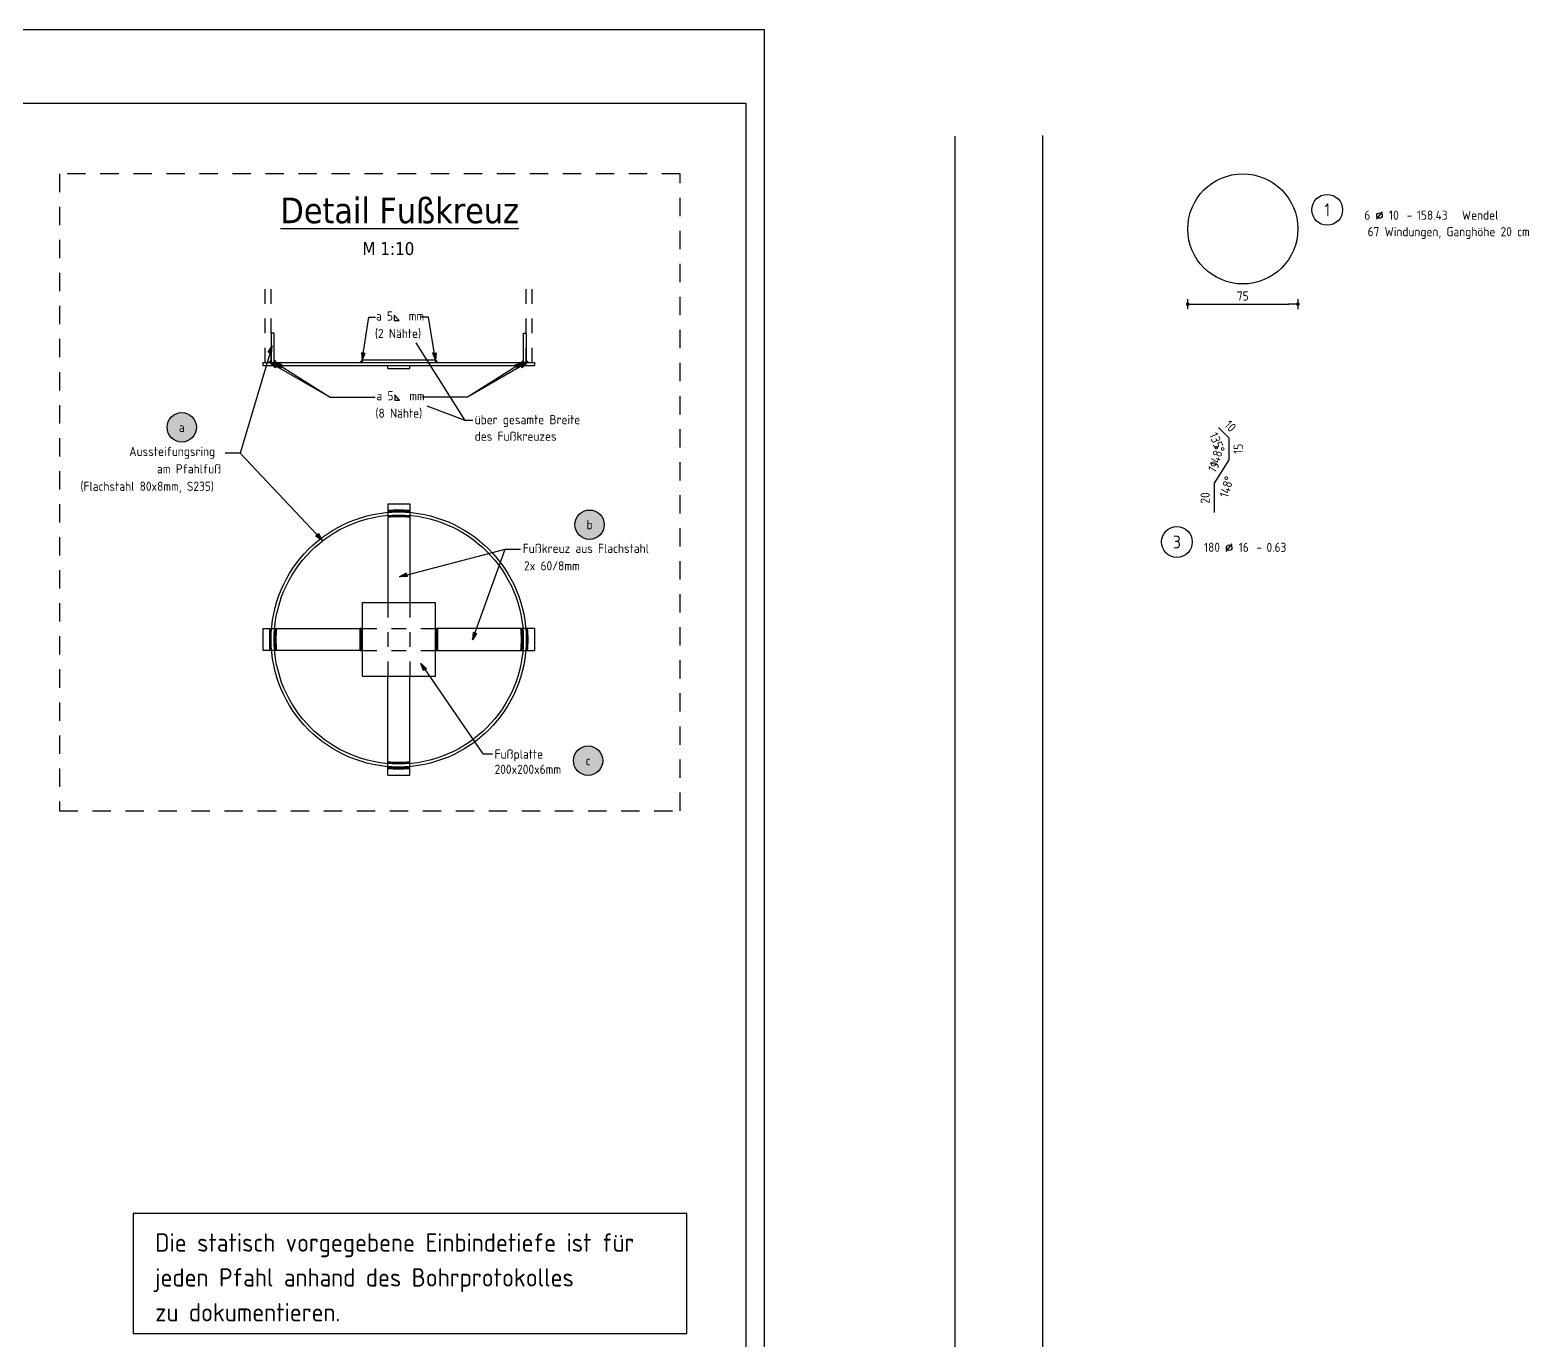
# Model space of a CAD drawing. Extents: x 30.2 to 50.3, y -4.6 to 16.4.
# Drawn here: x 40.09 to 50.3, y 7.51 to 16.43 of the extents above; entities that cross this region are included whole.
import ezdxf
from ezdxf.enums import TextEntityAlignment as Align

# ---------------------------------------------------------------- set-up
doc = ezdxf.new("R2010")
doc.units = 0
doc.header["$LTSCALE"] = 0.25
for name, pattern in [('AUSGEZOGEN', [1000.01, 1000, 0.01]), ('DOT', [0.175, 0.05, -0.125]), ('PUNKT', [0.175, 0.05, -0.125]), ('STRICHLINIE', [0.75, 0.5, -0.25])]:
    doc.linetypes.add(name, pattern=pattern)
for name, color, linetype in [('1__LINE_ACI_7', 7, 'Continuous'), ('DETAIL', 7, 'Continuous'), ('DRUEBER', 7, 'Continuous'), ('grau_hell', 7, 'Continuous'), ('HILFE', 7, 'Continuous'), ('MASSE', 7, 'Continuous'), ('OBJEKT', 7, 'Continuous'), ('POS', 7, 'Continuous'), ('RAHMEN', 7, 'Continuous'), ('RND', 7, 'Continuous'), ('TEXT', 7, 'Continuous')]:
    doc.layers.add(name, color=color, linetype=linetype)
doc.styles.add('helv', font='tahoma.ttf')
doc.styles.add('txt', font='isocp.shx')
doc.dimstyles.new('DOT_I', dxfattribs={"dimscale": 0.25, "dimtxt": 0.25, "dimasz": 0.25, "dimexe": 0.1, "dimexo": 0.3, "dimgap": 0.1, "dimtad": 1, "dimdec": 3, "dimzin": 3, "dimtxsty": 'txt', "dimblk": 'DOT', "dimblk1": 'DOT', "dimblk2": 'DOT', "dimsah": 1, "dimcen": 0.1, "dimse1": 1, "dimse2": 1, "dimazin": 0, "dimtfac": 1, "dimtdec": 4, "dimtix": 1, "dimtmove": 2, "dimatfit": 3, "dimfxl": 0, "dimtvp": 1, "dimtolj": 1, "dimtzin": 0, "dimarcsym": 0})

# ---------------------------------------------------------------- blocks, each defined once
blk = doc.blocks.new('DINA1')
at = {"layer": 'RAHMEN'}
for p, q in [((0, 59.4), (0, 0)), ((84.1, 59.4), (0, 59.4))]:
    blk.add_line(p, q, dxfattribs=at)
at = {"layer": 'RAHMEN', "color": 5}
for p, q in [((2, 58.9), (2, 0.5)), ((83.6, 58.9), (2, 58.9))]:
    blk.add_line(p, q, dxfattribs=at)
blk = doc.blocks.new('RND_AUSZ')
at = {"layer": 'RND', "color": 7, "linetype": 'Continuous'}
blk.add_line((1.341, 0.262), (1.509, 0.466), dxfattribs=at)
at = {"layer": 'RND', "color": 1, "linetype": 'Continuous'}
blk.add_circle((0, 0.52), 0.42, dxfattribs=at)
at = {"layer": 'RND', "color": 7, "linetype": 'Continuous'}
blk.add_circle((1.425, 0.364), 0.075, dxfattribs=at)
at = {"layer": 'RND', "color": 7, "linetype": 'Continuous', "style": 'txt'}
blk.add_text('-', height=0.25, dxfattribs=at).set_placement((2.163, 0.25))
for tag, p in [('WIEOFT', (-0.536, 0.25)), ('STK', (1.174, 0.25))]:
    blk.add_attdef(tag, text='', height=0.25, dxfattribs=at).set_placement(p, align=Align.RIGHT)
at = {"layer": 'RND', "color": 1, "linetype": 'Continuous', "style": 'txt'}
blk.add_attdef('POS', text='', height=0.35, dxfattribs=at).set_placement((0, 0.52), align=Align.MIDDLE)
at = {"layer": 'RND', "color": 7, "linetype": 'Continuous', "style": 'txt'}
for tag, p in [('DS', (1.683, 0.25)), ('LANG', (2.441, 0.25)), ('TEXT', (3.669, 0.25))]:
    blk.add_attdef(tag, p, '', height=0.25, dxfattribs=at)
blk = doc.blocks.new('DOT')
at = {"layer": 'MASSE', "color": 7, "linetype": 'Continuous'}
for p, q in [((0, 0), (-1, 0)), ((0, 0.54), (0, -0.54))]:
    blk.add_line(p, q, dxfattribs=at)
at = {"layer": 'MASSE', "color": 7, "linetype": 'Continuous', "const_width": 0.2}
blk.add_lwpolyline([(-0.1, 0, 1), (0.1, 0, 1)], format="xyb", close=True, dxfattribs=at)
blk = doc.blocks.new('*D32')
at = {"layer": 'Defpoints', "color": 0, "linetype": 'AUSGEZOGEN', "transparency": 16777216}
for p in [(47.971, 14.874), (48.721, 14.874), (48.721, 14.561)]:
    blk.add_point(p, dxfattribs=at)
at = {"layer": 'RND', "color": 0, "linetype": 'AUSGEZOGEN', "lineweight": -2, "transparency": 16777216}
blk.add_line((48.034, 14.561), (48.659, 14.561), dxfattribs=at)
at = {"layer": 'RND', "color": 0, "linetype": 'AUSGEZOGEN', "lineweight": -2, "transparency": 16777216, "xscale": 0.0625, "yscale": 0.0625, "zscale": 0.0625, "rotation": 180}
blk.add_blockref('DOT', (47.971, 14.561), dxfattribs=at)
at = {"layer": 'RND', "color": 0, "linetype": 'AUSGEZOGEN', "lineweight": -2, "transparency": 16777216, "xscale": 0.0625, "yscale": 0.0625, "zscale": 0.0625}
blk.add_blockref('DOT', (48.721, 14.561), dxfattribs=at)
at = {"layer": 'RND', "color": 0, "linetype": 'AUSGEZOGEN', "transparency": 16777216, "insert": (48.346, 14.617), "char_height": 0.0625, "attachment_point": 5, "style": 'txt'}
blk.add_mtext('\\A1;75', dxfattribs=at)
blk = doc.blocks.new('Pfeillinie')
at = {"layer": 'TEXT', "linetype": 'Continuous'}
blk.add_hatch(color=7, dxfattribs=at).paths.add_polyline_path([(0, 0), (-0.8, 0.2), (-0.8, 0), (-0.8, -0.2)])
at = {"layer": 'TEXT', "color": 7, "linetype": 'Continuous'}
for p, q in [((-0.8, 0), (-0.8, 0.2)), ((-0.8, 0.2), (0, 0)), ((-0.8, 0), (-0.8, -0.2)), ((-0.8, -0.2), (0, 0))]:
    blk.add_line(p, q, dxfattribs=at)
blk = doc.blocks.new('pos_ausz')
at = {"layer": 'grau_hell', "true_color": 0xfcfcfc}
blk.add_hatch(color=7, dxfattribs=at).paths.add_polyline_path([(-0.4, 0, 1), (0.4, 0, 1)])
at = {"layer": 'POS', "color": 1, "linetype": 'Continuous'}
blk.add_circle((0, 0), 0.4, dxfattribs=at)
at = {"layer": 'POS', "color": 7, "linetype": 'Continuous', "style": 'txt'}
blk.add_attdef('POSNAME', text='', height=0.25, dxfattribs=at).set_placement((0, 0), align=Align.MIDDLE)
blk.add_attdef('POSABM', (0.6, 0.05), '', height=0.25, dxfattribs=at)
blk = doc.blocks.new('*D37')
at = {"layer": 'Defpoints', "color": 0, "linetype": 'AUSGEZOGEN', "transparency": 16777216}
for p in [(48.217, 13.687), (48.202, 13.651), (48.252, 13.651), (48.252, 13.576)]:
    blk.add_point(p, dxfattribs=at)
at = {"layer": 'RND', "color": 0, "linetype": 'AUSGEZOGEN', "transparency": 16777216, "insert": (48.171, 13.618), "char_height": 0.0625, "attachment_point": 5, "rotation": 292.5, "style": 'txt'}
blk.add_mtext('\\A1;135°', dxfattribs=at)
blk = doc.blocks.new('*D38')
at = {"layer": 'Defpoints', "color": 0, "linetype": 'AUSGEZOGEN', "transparency": 16777216}
for p in [(48.214, 13.534), (48.252, 13.576), (48.252, 13.501), (48.202, 13.421)]:
    blk.add_point(p, dxfattribs=at)
at = {"layer": 'RND', "color": 0, "linetype": 'AUSGEZOGEN', "transparency": 16777216, "insert": (48.168, 13.525), "char_height": 0.0625, "attachment_point": 5, "rotation": 73.9973, "style": 'txt'}
blk.add_mtext('\\A1;148°', dxfattribs=at)
blk = doc.blocks.new('*D39')
at = {"layer": 'Defpoints', "color": 0, "linetype": 'AUSGEZOGEN', "transparency": 16777216}
for p in [(48.202, 13.421), (48.152, 13.341), (48.19, 13.309), (48.152, 13.241)]:
    blk.add_point(p, dxfattribs=at)
at = {"layer": 'RND', "color": 0, "linetype": 'AUSGEZOGEN', "transparency": 16777216, "insert": (48.236, 13.317), "char_height": 0.0625, "attachment_point": 5, "rotation": 73.9973, "style": 'txt'}
blk.add_mtext('\\A1;148°', dxfattribs=at)

msp = doc.modelspace()

# ---------------------------------------------------------------- linework, layer by layer
at = {"layer": '1__LINE_ACI_7'}
for p, q in [((41.7166, 14.1669), (41.7287, 14.1669)), ((41.7193, 14.1697), (41.7287, 14.1697)), ((41.7221, 14.1725), (41.7287, 14.1725)), ((41.725, 14.1753), (41.7287, 14.1753)), ((41.7278, 14.1781), (41.7287, 14.1781)), ((41.7496, 14.1781), (41.7487, 14.1781)), ((41.7524, 14.1753), (41.7487, 14.1753)), ((41.7553, 14.1725), (41.7487, 14.1725)), ((41.758, 14.1697), (41.7487, 14.1697)), ((41.7608, 14.1669), (41.7487, 14.1669)), ((42.3353, 14.1669), (42.3474, 14.1669)), ((42.3381, 14.1697), (42.3474, 14.1697)), ((42.3408, 14.1725), (42.3474, 14.1725)), ((42.3437, 14.1753), (42.3474, 14.1753)), ((42.3465, 14.1781), (42.3474, 14.1781)), ((42.8484, 14.1781), (42.8475, 14.1781)), ((42.8512, 14.1753), (42.8475, 14.1753)), ((42.854, 14.1725), (42.8475, 14.1725)), ((42.8568, 14.1697), (42.8475, 14.1697)), ((42.8596, 14.1669), (42.8475, 14.1669)), ((43.4341, 14.1669), (43.4462, 14.1669)), ((43.4368, 14.1697), (43.4462, 14.1697)), ((43.4396, 14.1725), (43.4462, 14.1725)), ((43.4425, 14.1753), (43.4462, 14.1753)), ((43.4453, 14.1781), (43.4462, 14.1781)), ((43.4671, 14.1781), (43.4662, 14.1781)), ((43.4699, 14.1753), (43.4662, 14.1753)), ((43.4728, 14.1725), (43.4662, 14.1725)), ((43.4755, 14.1697), (43.4662, 14.1697)), ((43.4783, 14.1669), (43.4662, 14.1669)), ((42.5244, 13.1551), (42.5244, 13.1425)), ((42.5244, 13.1224), (42.5244, 13.1099)), ((42.5272, 13.1553), (42.5272, 13.1427)), ((42.5272, 13.1226), (42.5272, 13.1101)), ((42.5301, 13.1555), (42.5301, 13.143)), ((42.5301, 13.1229), (42.5301, 13.1103)), ((42.5328, 13.1558), (42.5328, 13.1432)), ((42.5328, 13.1231), (42.5328, 13.1106)), ((42.5356, 13.156), (42.5356, 13.1434)), ((42.5356, 13.1233), (42.5356, 13.1108)), ((42.5385, 13.1562), (42.5385, 13.1436)), ((42.5385, 13.1235), (42.5385, 13.111)), ((42.5412, 13.1564), (42.5412, 13.1438)), ((42.5412, 13.1237), (42.5412, 13.1112)), ((42.544, 13.1566), (42.544, 13.144)), ((42.544, 13.1239), (42.544, 13.1114)), ((42.5469, 13.1567), (42.5469, 13.1442)), ((42.5469, 13.1241), (42.5469, 13.1116)), ((42.5497, 13.1569), (42.5497, 13.1444)), ((42.5497, 13.1242), (42.5497, 13.1117)), ((42.5524, 13.157), (42.5524, 13.1445)), ((42.5524, 13.1244), (42.5524, 13.1119)), ((42.5553, 13.1572), (42.5553, 13.1447)), ((42.5553, 13.1245), (42.5553, 13.112)), ((42.5581, 13.1573), (42.5581, 13.1448)), ((42.5581, 13.1247), (42.5581, 13.1122)), ((42.561, 13.1575), (42.561, 13.145)), ((42.561, 13.1248), (42.561, 13.1123)), ((42.5637, 13.1576), (42.5637, 13.1451)), ((42.5637, 13.1249), (42.5637, 13.1124)), ((42.5665, 13.1577), (42.5665, 13.1452)), ((42.5665, 13.125), (42.5665, 13.1125)), ((42.5694, 13.1578), (42.5694, 13.1453)), ((42.5694, 13.1251), (42.5694, 13.1126)), ((42.5722, 13.1579), (42.5722, 13.1454)), ((42.5722, 13.1252), (42.5722, 13.1127)), ((42.5749, 13.158), (42.5749, 13.1455)), ((42.5749, 13.1253), (42.5749, 13.1128)), ((42.5778, 13.158), (42.5778, 13.1455)), ((42.5778, 13.1254), (42.5778, 13.1129)), ((42.5806, 13.1581), (42.5806, 13.1456)), ((42.5806, 13.1254), (42.5806, 13.1129)), ((42.5834, 13.1581), (42.5834, 13.1456)), ((42.5834, 13.1255), (42.5834, 13.113)), ((42.5862, 13.1582), (42.5862, 13.1457)), ((42.5862, 13.1255), (42.5862, 13.113)), ((42.589, 13.1582), (42.589, 13.1457)), ((42.589, 13.1256), (42.589, 13.1131)), ((42.5918, 13.1582), (42.5918, 13.1457)), ((42.5918, 13.1256), (42.5918, 13.1131)), ((42.5947, 13.1583), (42.5947, 13.1458)), ((42.5947, 13.1256), (42.5947, 13.1131)), ((42.5974, 13.1583), (42.5974, 13.1458)), ((42.5974, 13.1256), (42.5974, 13.1131)), ((42.6002, 13.1583), (42.6002, 13.1458)), ((42.6002, 13.1256), (42.6002, 13.1131)), ((42.6031, 13.1582), (42.6031, 13.1457)), ((42.6031, 13.1256), (42.6031, 13.1131)), ((42.6059, 13.1582), (42.6059, 13.1457)), ((42.6059, 13.1256), (42.6059, 13.1131)), ((42.6086, 13.1582), (42.6086, 13.1457)), ((42.6086, 13.1255), (42.6086, 13.113)), ((42.6115, 13.1581), (42.6115, 13.1456)), ((42.6115, 13.1255), (42.6115, 13.113)), ((42.6143, 13.1581), (42.6143, 13.1456)), ((42.6143, 13.1254), (42.6143, 13.1129)), ((42.6171, 13.158), (42.6171, 13.1455)), ((42.6171, 13.1254), (42.6171, 13.1129)), ((42.6199, 13.158), (42.6199, 13.1455)), ((42.6199, 13.1253), (42.6199, 13.1128)), ((42.6227, 13.1579), (42.6227, 13.1454)), ((42.6227, 13.1252), (42.6227, 13.1127)), ((42.6255, 13.1578), (42.6255, 13.1453)), ((42.6255, 13.1251), (42.6255, 13.1126)), ((42.6283, 13.1577), (42.6283, 13.1452)), ((42.6283, 13.125), (42.6283, 13.1125)), ((42.6311, 13.1576), (42.6311, 13.1451)), ((42.6311, 13.1249), (42.6311, 13.1124)), ((42.634, 13.1575), (42.634, 13.145)), ((42.634, 13.1248), (42.634, 13.1123)), ((42.6368, 13.1573), (42.6368, 13.1448)), ((42.6368, 13.1247), (42.6368, 13.1122)), ((42.6396, 13.1572), (42.6396, 13.1447)), ((42.6396, 13.1245), (42.6396, 13.112)), ((42.6424, 13.1571), (42.6424, 13.1445)), ((42.6424, 13.1244), (42.6424, 13.1119)), ((42.6452, 13.1569), (42.6452, 13.1444)), ((42.6452, 13.1242), (42.6452, 13.1117)), ((42.648, 13.1567), (42.648, 13.1442)), ((42.648, 13.1241), (42.648, 13.1116)), ((42.6508, 13.1566), (42.6508, 13.144)), ((42.6508, 13.1239), (42.6508, 13.1114)), ((42.6536, 13.1564), (42.6536, 13.1438)), ((42.6536, 13.1237), (42.6536, 13.1112)), ((42.6564, 13.1562), (42.6564, 13.1436)), ((42.6564, 13.1235), (42.6564, 13.111)), ((42.6593, 13.156), (42.6593, 13.1434)), ((42.6593, 13.1233), (42.6593, 13.1108)), ((42.6621, 13.1558), (42.6621, 13.1432)), ((42.6621, 13.1231), (42.6621, 13.1106)), ((42.6648, 13.1555), (42.6648, 13.143)), ((42.6648, 13.1229), (42.6648, 13.1103)), ((42.6677, 13.1553), (42.6677, 13.1428)), ((42.6677, 13.1226), (42.6677, 13.1101)), ((42.6705, 13.1551), (42.6705, 13.1425)), ((42.6705, 13.1224), (42.6705, 13.1099)), ((41.7163, 12.2856), (41.7288, 12.2856)), ((41.7163, 12.2828), (41.7288, 12.2828)), ((41.7163, 12.2799), (41.7288, 12.2799)), ((41.7163, 12.2772), (41.7288, 12.2772)), ((41.7163, 12.2744), (41.7288, 12.2744)), ((41.7163, 12.2715), (41.7288, 12.2715)), ((41.7163, 12.2687), (41.7288, 12.2687)), ((41.7164, 12.2912), (41.7289, 12.2912)), ((41.7164, 12.2883), (41.7289, 12.2883)), ((41.7164, 12.2659), (41.7289, 12.2659)), ((41.7164, 12.2631), (41.7289, 12.2631)), ((41.7165, 12.2968), (41.729, 12.2968)), ((41.7165, 12.294), (41.729, 12.294)), ((41.7165, 12.2603), (41.729, 12.2603)), ((41.7165, 12.2575), (41.729, 12.2575)), ((41.7166, 12.2996), (41.7291, 12.2996)), ((41.7166, 12.2547), (41.7291, 12.2547)), ((41.7167, 12.3024), (41.7292, 12.3024)), ((41.7167, 12.2519), (41.7292, 12.2519)), ((41.7168, 12.3052), (41.7293, 12.3052)), ((41.7169, 12.3081), (41.7294, 12.3081)), ((41.717, 12.3108), (41.7295, 12.3108)), ((41.7171, 12.3137), (41.7296, 12.3137)), ((41.7172, 12.3165), (41.7297, 12.3165)), ((41.7174, 12.3193), (41.7299, 12.3193)), ((41.7175, 12.3221), (41.73, 12.3221)), ((41.7177, 12.3249), (41.7302, 12.3249)), ((41.7178, 12.3277), (41.7304, 12.3277)), ((41.718, 12.3306), (41.7305, 12.3306)), ((41.7182, 12.3333), (41.7307, 12.3333)), ((41.7184, 12.3361), (41.7309, 12.3361)), ((41.7186, 12.339), (41.7311, 12.339)), ((41.7188, 12.3418), (41.7313, 12.3418)), ((41.719, 12.3445), (41.7316, 12.3445)), ((41.7193, 12.3474), (41.7318, 12.3474)), ((41.7195, 12.3502), (41.7321, 12.3502)), ((41.7489, 12.2799), (41.7614, 12.2799)), ((41.7489, 12.2772), (41.7614, 12.2772)), ((41.7489, 12.2744), (41.7614, 12.2744)), ((41.749, 12.2883), (41.7615, 12.2883)), ((41.749, 12.2856), (41.7615, 12.2856)), ((41.749, 12.2828), (41.7615, 12.2828)), ((41.749, 12.2715), (41.7615, 12.2715)), ((41.749, 12.2687), (41.7615, 12.2687)), ((41.749, 12.2659), (41.7615, 12.2659)), ((41.7491, 12.294), (41.7616, 12.294)), ((41.7491, 12.2912), (41.7616, 12.2912)), ((41.7491, 12.2631), (41.7616, 12.2631)), ((41.7491, 12.2603), (41.7616, 12.2603)), ((41.7492, 12.2996), (41.7618, 12.2996)), ((41.7492, 12.2968), (41.7617, 12.2968)), ((41.7492, 12.2575), (41.7617, 12.2575)), ((41.7492, 12.2547), (41.7618, 12.2547)), ((41.7493, 12.3024), (41.7618, 12.3024)), ((41.7493, 12.2519), (41.7618, 12.2519)), ((41.7494, 12.3052), (41.7619, 12.3052)), ((41.7495, 12.3081), (41.762, 12.3081)), ((41.7496, 12.3108), (41.7621, 12.3108)), ((41.7497, 12.3137), (41.7623, 12.3137)), ((41.7499, 12.3165), (41.7624, 12.3165)), ((41.75, 12.3193), (41.7625, 12.3193)), ((41.7502, 12.3221), (41.7627, 12.3221)), ((41.7503, 12.3249), (41.7628, 12.3249)), ((41.7505, 12.3277), (41.763, 12.3277)), ((41.7507, 12.3306), (41.7632, 12.3306)), ((41.7508, 12.3333), (41.7634, 12.3333)), ((41.751, 12.3361), (41.7636, 12.3361)), ((41.7512, 12.339), (41.7638, 12.339)), ((41.7515, 12.3418), (41.764, 12.3418)), ((41.7517, 12.3445), (41.7642, 12.3445)), ((41.7519, 12.3474), (41.7645, 12.3474)), ((41.7522, 12.3502), (41.7647, 12.3502)), ((42.3362, 12.2022), (42.3362, 12.3522)), ((42.339, 12.2022), (42.339, 12.3522)), ((42.3418, 12.2022), (42.3418, 12.3522)), ((42.3446, 12.2022), (42.3446, 12.3522)), ((42.8502, 12.2022), (42.8502, 12.3522)), ((42.8531, 12.2022), (42.8531, 12.3522)), ((42.8559, 12.2022), (42.8559, 12.3522)), ((42.8587, 12.2022), (42.8587, 12.3522)), ((43.4427, 12.3502), (43.4302, 12.3502)), ((43.443, 12.3474), (43.4304, 12.3474)), ((43.4432, 12.3445), (43.4307, 12.3445)), ((43.4434, 12.3418), (43.4309, 12.3418)), ((43.4436, 12.339), (43.4311, 12.339)), ((43.4439, 12.3361), (43.4313, 12.3361)), ((43.444, 12.3333), (43.4315, 12.3333)), ((43.4442, 12.3306), (43.4317, 12.3306)), ((43.4444, 12.3277), (43.4319, 12.3277)), ((43.4446, 12.3249), (43.4321, 12.3249)), ((43.4447, 12.3221), (43.4322, 12.3221)), ((43.4449, 12.3193), (43.4324, 12.3193)), ((43.445, 12.3165), (43.4325, 12.3165)), ((43.4451, 12.3137), (43.4326, 12.3137)), ((43.4453, 12.3108), (43.4328, 12.3108)), ((43.4454, 12.3081), (43.4329, 12.3081)), ((43.4455, 12.3052), (43.433, 12.3052)), ((43.4456, 12.3024), (43.4331, 12.3024)), ((43.4456, 12.2996), (43.4331, 12.2996)), ((43.4456, 12.2547), (43.4331, 12.2547)), ((43.4456, 12.2519), (43.4331, 12.2519)), ((43.4457, 12.2968), (43.4332, 12.2968)), ((43.4457, 12.2575), (43.4332, 12.2575)), ((43.4458, 12.294), (43.4333, 12.294)), ((43.4458, 12.2912), (43.4333, 12.2912)), ((43.4458, 12.2631), (43.4333, 12.2631)), ((43.4458, 12.2603), (43.4333, 12.2603)), ((43.4459, 12.2883), (43.4334, 12.2883)), ((43.4459, 12.2856), (43.4334, 12.2856)), ((43.4459, 12.2828), (43.4334, 12.2828)), ((43.4459, 12.2799), (43.4334, 12.2799)), ((43.4459, 12.2772), (43.4334, 12.2772)), ((43.4459, 12.2744), (43.4334, 12.2744)), ((43.4459, 12.2715), (43.4334, 12.2715)), ((43.4459, 12.2687), (43.4334, 12.2687)), ((43.4459, 12.2659), (43.4334, 12.2659)), ((43.4754, 12.3502), (43.4628, 12.3502)), ((43.4756, 12.3474), (43.4631, 12.3474)), ((43.4759, 12.3445), (43.4633, 12.3445)), ((43.4761, 12.3418), (43.4635, 12.3418)), ((43.4763, 12.339), (43.4638, 12.339)), ((43.4765, 12.3361), (43.464, 12.3361)), ((43.4767, 12.3333), (43.4642, 12.3333)), ((43.4769, 12.3306), (43.4644, 12.3306)), ((43.4771, 12.3277), (43.4645, 12.3277)), ((43.4772, 12.3249), (43.4647, 12.3249)), ((43.4774, 12.3221), (43.4649, 12.3221)), ((43.4775, 12.3193), (43.465, 12.3193)), ((43.4777, 12.3165), (43.4652, 12.3165)), ((43.4778, 12.3137), (43.4653, 12.3137)), ((43.4779, 12.3108), (43.4654, 12.3108)), ((43.478, 12.3081), (43.4655, 12.3081)), ((43.4781, 12.3052), (43.4656, 12.3052)), ((43.4782, 12.3024), (43.4657, 12.3024)), ((43.4782, 12.2519), (43.4657, 12.2519)), ((43.4783, 12.2996), (43.4658, 12.2996)), ((43.4783, 12.2547), (43.4658, 12.2547)), ((43.4784, 12.2968), (43.4659, 12.2968)), ((43.4784, 12.294), (43.4659, 12.294)), ((43.4784, 12.2603), (43.4659, 12.2603)), ((43.4784, 12.2575), (43.4659, 12.2575)), ((43.4785, 12.2912), (43.466, 12.2912)), ((43.4785, 12.2883), (43.466, 12.2883)), ((43.4785, 12.2659), (43.466, 12.2659)), ((43.4785, 12.2631), (43.466, 12.2631)), ((43.4786, 12.2856), (43.4661, 12.2856)), ((43.4786, 12.2828), (43.4661, 12.2828)), ((43.4786, 12.2799), (43.4661, 12.2799)), ((43.4786, 12.2772), (43.4661, 12.2772)), ((43.4786, 12.2744), (43.4661, 12.2744)), ((43.4786, 12.2715), (43.4661, 12.2715)), ((43.4786, 12.2687), (43.4661, 12.2687)), ((41.7168, 12.2491), (41.7293, 12.2491)), ((41.7169, 12.2462), (41.7294, 12.2462)), ((41.717, 12.2434), (41.7295, 12.2434)), ((41.7171, 12.2407), (41.7296, 12.2407)), ((41.7172, 12.2378), (41.7297, 12.2378)), ((41.7174, 12.235), (41.7299, 12.235)), ((41.7175, 12.2322), (41.73, 12.2322)), ((41.7177, 12.2294), (41.7302, 12.2294)), ((41.7178, 12.2266), (41.7304, 12.2266)), ((41.718, 12.2237), (41.7305, 12.2237)), ((41.7182, 12.2209), (41.7307, 12.2209)), ((41.7184, 12.2182), (41.7309, 12.2182)), ((41.7186, 12.2153), (41.7311, 12.2153)), ((41.7188, 12.2125), (41.7313, 12.2125)), ((41.719, 12.2098), (41.7316, 12.2098)), ((41.7193, 12.2069), (41.7318, 12.2069)), ((41.7195, 12.2041), (41.7321, 12.2041)), ((41.7494, 12.2491), (41.7619, 12.2491)), ((41.7495, 12.2462), (41.762, 12.2462)), ((41.7496, 12.2434), (41.7621, 12.2434)), ((41.7497, 12.2407), (41.7623, 12.2407)), ((41.7499, 12.2378), (41.7624, 12.2378)), ((41.75, 12.235), (41.7625, 12.235)), ((41.7502, 12.2322), (41.7627, 12.2322)), ((41.7503, 12.2294), (41.7628, 12.2294)), ((41.7505, 12.2266), (41.763, 12.2266)), ((41.7507, 12.2237), (41.7632, 12.2237)), ((41.7508, 12.2209), (41.7634, 12.2209)), ((41.751, 12.2182), (41.7636, 12.2182)), ((41.7512, 12.2153), (41.7638, 12.2153)), ((41.7515, 12.2125), (41.764, 12.2125)), ((41.7517, 12.2098), (41.7642, 12.2098)), ((41.7519, 12.2069), (41.7645, 12.2069)), ((41.7522, 12.2041), (41.7647, 12.2041)), ((43.4427, 12.2041), (43.4302, 12.2041)), ((43.443, 12.2069), (43.4304, 12.2069)), ((43.4432, 12.2098), (43.4307, 12.2098)), ((43.4434, 12.2125), (43.4309, 12.2125)), ((43.4436, 12.2153), (43.4311, 12.2153)), ((43.4439, 12.2182), (43.4313, 12.2182)), ((43.444, 12.2209), (43.4315, 12.2209)), ((43.4442, 12.2237), (43.4317, 12.2237)), ((43.4444, 12.2266), (43.4319, 12.2266)), ((43.4446, 12.2294), (43.432, 12.2294)), ((43.4447, 12.2322), (43.4322, 12.2322)), ((43.4449, 12.235), (43.4324, 12.235)), ((43.445, 12.2378), (43.4325, 12.2378)), ((43.4451, 12.2407), (43.4326, 12.2407)), ((43.4453, 12.2434), (43.4328, 12.2434)), ((43.4454, 12.2462), (43.4329, 12.2462)), ((43.4455, 12.2491), (43.433, 12.2491)), ((43.4754, 12.2041), (43.4628, 12.2041)), ((43.4756, 12.2069), (43.4631, 12.2069)), ((43.4759, 12.2098), (43.4633, 12.2098)), ((43.4761, 12.2125), (43.4635, 12.2125)), ((43.4763, 12.2153), (43.4638, 12.2153)), ((43.4765, 12.2182), (43.464, 12.2182)), ((43.4767, 12.2209), (43.4642, 12.2209)), ((43.4769, 12.2237), (43.4644, 12.2237)), ((43.4771, 12.2266), (43.4645, 12.2266)), ((43.4772, 12.2294), (43.4647, 12.2294)), ((43.4774, 12.2322), (43.4649, 12.2322)), ((43.4775, 12.235), (43.465, 12.235)), ((43.4777, 12.2378), (43.4651, 12.2378)), ((43.4778, 12.2407), (43.4653, 12.2407)), ((43.4779, 12.2434), (43.4654, 12.2434)), ((43.478, 12.2462), (43.4655, 12.2462)), ((43.4781, 12.2491), (43.4656, 12.2491)), ((42.5244, 11.4319), (42.5244, 11.4445)), ((42.5272, 11.4317), (42.5272, 11.4442)), ((42.5301, 11.4314), (42.5301, 11.444)), ((42.5328, 11.4312), (42.5328, 11.4437)), ((42.5356, 11.431), (42.5356, 11.4435)), ((42.5385, 11.4308), (42.5385, 11.4433)), ((42.5412, 11.4306), (42.5412, 11.4431)), ((42.544, 11.4304), (42.544, 11.4429)), ((42.5469, 11.4302), (42.5469, 11.4428)), ((42.5497, 11.4301), (42.5497, 11.4426)), ((42.5524, 11.4299), (42.5524, 11.4424)), ((42.5553, 11.4298), (42.5553, 11.4423)), ((42.5581, 11.4296), (42.5581, 11.4421)), ((42.561, 11.4295), (42.561, 11.442)), ((42.5637, 11.4294), (42.5637, 11.4419)), ((42.5665, 11.4293), (42.5665, 11.4418)), ((42.5694, 11.4292), (42.5694, 11.4417)), ((42.5722, 11.4291), (42.5722, 11.4416)), ((42.5749, 11.429), (42.5749, 11.4415)), ((42.5778, 11.4289), (42.5778, 11.4414)), ((42.5806, 11.4289), (42.5806, 11.4414)), ((42.5834, 11.4288), (42.5834, 11.4413)), ((42.5862, 11.4288), (42.5862, 11.4413)), ((42.589, 11.4287), (42.589, 11.4412)), ((42.5918, 11.4287), (42.5918, 11.4412)), ((42.5947, 11.4287), (42.5947, 11.4412)), ((42.5974, 11.4287), (42.5974, 11.4412)), ((42.6002, 11.4287), (42.6002, 11.4412)), ((42.6031, 11.4287), (42.6031, 11.4412)), ((42.6059, 11.4287), (42.6059, 11.4412)), ((42.6086, 11.4288), (42.6086, 11.4413)), ((42.6115, 11.4288), (42.6115, 11.4413)), ((42.6143, 11.4289), (42.6143, 11.4414)), ((42.6171, 11.4289), (42.6171, 11.4414)), ((42.6199, 11.429), (42.6199, 11.4415)), ((42.6227, 11.4291), (42.6227, 11.4416)), ((42.6255, 11.4292), (42.6255, 11.4417)), ((42.6283, 11.4293), (42.6283, 11.4418)), ((42.6311, 11.4294), (42.6311, 11.4419)), ((42.634, 11.4295), (42.634, 11.442)), ((42.6368, 11.4296), (42.6368, 11.4421)), ((42.6396, 11.4298), (42.6396, 11.4423)), ((42.6424, 11.4299), (42.6424, 11.4424)), ((42.6452, 11.4301), (42.6452, 11.4426)), ((42.648, 11.4302), (42.648, 11.4428)), ((42.6508, 11.4304), (42.6508, 11.4429)), ((42.6536, 11.4306), (42.6536, 11.4431)), ((42.6564, 11.4308), (42.6564, 11.4433)), ((42.6593, 11.431), (42.6593, 11.4435)), ((42.6621, 11.4312), (42.6621, 11.4437)), ((42.6648, 11.4314), (42.6648, 11.444)), ((42.6677, 11.4317), (42.6677, 11.4442)), ((42.6705, 11.4319), (42.6705, 11.4445)), ((42.5244, 11.3993), (42.5244, 11.4118)), ((42.5272, 11.399), (42.5272, 11.4116)), ((42.5301, 11.3988), (42.5301, 11.4113)), ((42.5328, 11.3986), (42.5328, 11.4111)), ((42.5356, 11.3984), (42.5356, 11.4109)), ((42.5385, 11.3981), (42.5385, 11.4107)), ((42.5412, 11.3979), (42.5412, 11.4105)), ((42.544, 11.3978), (42.544, 11.4103)), ((42.5469, 11.3976), (42.5469, 11.4101)), ((42.5497, 11.3974), (42.5497, 11.4099)), ((42.5524, 11.3973), (42.5524, 11.4098)), ((42.5553, 11.3971), (42.5553, 11.4096)), ((42.5581, 11.397), (42.5581, 11.4095)), ((42.561, 11.3968), (42.561, 11.4094)), ((42.5637, 11.3967), (42.5637, 11.4092)), ((42.5665, 11.3966), (42.5665, 11.4091)), ((42.5694, 11.3965), (42.5694, 11.409)), ((42.5722, 11.3964), (42.5722, 11.4089)), ((42.5749, 11.3964), (42.5749, 11.4089)), ((42.5778, 11.3963), (42.5778, 11.4088)), ((42.5806, 11.3962), (42.5806, 11.4087)), ((42.5834, 11.3962), (42.5834, 11.4087)), ((42.5862, 11.3961), (42.5862, 11.4086)), ((42.589, 11.3961), (42.589, 11.4086)), ((42.5918, 11.3961), (42.5918, 11.4086)), ((42.5947, 11.3961), (42.5947, 11.4086)), ((42.5974, 11.396), (42.5974, 11.4085)), ((42.6002, 11.3961), (42.6002, 11.4086)), ((42.6031, 11.3961), (42.6031, 11.4086)), ((42.6059, 11.3961), (42.6059, 11.4086)), ((42.6086, 11.3961), (42.6086, 11.4086)), ((42.6115, 11.3962), (42.6115, 11.4087)), ((42.6143, 11.3962), (42.6143, 11.4087)), ((42.6171, 11.3963), (42.6171, 11.4088)), ((42.6199, 11.3964), (42.6199, 11.4089)), ((42.6227, 11.3964), (42.6227, 11.4089)), ((42.6255, 11.3965), (42.6255, 11.409)), ((42.6283, 11.3966), (42.6283, 11.4091)), ((42.6311, 11.3967), (42.6311, 11.4092)), ((42.634, 11.3969), (42.634, 11.4094)), ((42.6368, 11.397), (42.6368, 11.4095)), ((42.6396, 11.3971), (42.6396, 11.4096)), ((42.6424, 11.3973), (42.6424, 11.4098)), ((42.6452, 11.3974), (42.6452, 11.4099)), ((42.648, 11.3976), (42.648, 11.4101)), ((42.6508, 11.3978), (42.6508, 11.4103)), ((42.6536, 11.3979), (42.6536, 11.4105)), ((42.6564, 11.3981), (42.6564, 11.4107)), ((42.6593, 11.3983), (42.6593, 11.4109)), ((42.6621, 11.3986), (42.6621, 11.4111)), ((42.6648, 11.3988), (42.6648, 11.4113)), ((42.6677, 11.399), (42.6677, 11.4116)), ((42.6705, 11.3993), (42.6705, 11.4118))]:
    msp.add_line(p, q, dxfattribs=at)
for points in [[(42.5665, 14.4501), (42.6002, 14.4501), (42.5665, 14.4861)], [(41.7487, 14.1641), (41.7487, 14.3641), (41.7287, 14.3641), (41.7287, 14.1641)], [(43.4462, 14.1641), (43.4462, 14.3641), (43.4662, 14.3641), (43.4662, 14.1641)], [(41.7287, 14.1791), (41.7137, 14.1641), (41.7287, 14.1641)], [(41.7487, 14.1791), (41.7637, 14.1641), (41.7487, 14.1641)], [(42.3474, 14.1791), (42.3324, 14.1641), (42.3474, 14.1641)], [(42.3474, 14.1641), (42.8475, 14.1641), (42.8475, 14.1791), (42.3474, 14.1791)], [(42.8475, 14.1791), (42.8625, 14.1641), (42.8475, 14.1641)], [(43.4462, 14.1791), (43.4312, 14.1641), (43.4462, 14.1641)], [(43.4662, 14.1791), (43.4812, 14.1641), (43.4662, 14.1641)], [(42.5699, 13.9069), (42.6036, 13.9069), (42.5699, 13.9429)], [(42.3474, 12.0272), (42.8475, 12.0272), (42.8475, 12.5271), (42.3474, 12.5271)], [(42.3474, 12.3522), (42.3333, 12.3522), (42.3333, 12.2022), (42.3474, 12.2022)], [(42.8475, 12.3522), (42.8615, 12.3522), (42.8615, 12.2022), (42.8475, 12.2022)]]:
    msp.add_lwpolyline(points, close=True, dxfattribs=at)
at = {"layer": 'DETAIL', "color": 102, "linetype": 'STRICHLINIE'}
msp.add_lwpolyline([(40.2867, 15.4491), (40.2867, 11.1107), (44.5152, 11.1107), (44.5152, 15.4491)], close=True, dxfattribs=at)
at = {"layer": 'DRUEBER', "color": 7, "linetype": 'DOT'}
for p, q in [((41.6887, 14.1641), (41.6887, 14.7156)), ((41.7287, 14.1641), (41.7287, 14.7156)), ((43.4662, 14.1641), (43.4662, 14.7156)), ((43.5062, 14.1641), (43.5062, 14.7156))]:
    msp.add_line(p, q, dxfattribs=at)
at = {"layer": 'DRUEBER', "color": 7, "linetype": 'PUNKT', "ltscale": 0.7}
for p, q in [((42.5224, 12.5271), (42.5224, 12.0272)), ((42.6724, 12.5271), (42.6724, 12.0272)), ((42.3474, 12.3522), (42.8475, 12.3522)), ((42.3474, 12.2022), (42.8475, 12.2022))]:
    msp.add_line(p, q, dxfattribs=at)
at = {"layer": 'HILFE', "color": 102, "linetype": 'AUSGEZOGEN'}
for p, q in [((43.0497, 13.7688), (42.7161, 14.2982)), ((43.0497, 13.7688), (42.7908, 13.8666)), ((43.1029, 13.7688), (43.0497, 13.7688))]:
    msp.add_line(p, q, dxfattribs=at)
at = {"layer": 'OBJEKT', "color": 7, "linetype": 'AUSGEZOGEN'}
for p, q in [((41.6724, 14.1641), (43.5225, 14.1641)), ((41.6724, 14.1641), (41.6724, 14.1441)), ((41.6724, 14.1441), (43.5225, 14.1441)), ((42.5224, 14.1241), (42.5224, 14.1441)), ((42.5224, 14.1441), (42.6724, 14.1441)), ((42.5224, 14.1241), (42.6724, 14.1241)), ((42.6724, 14.1241), (42.6724, 14.1441)), ((43.5225, 14.1641), (43.5225, 14.1441)), ((42.5224, 13.2021), (42.6724, 13.2021)), ((42.5224, 13.2021), (42.5224, 12.5271)), ((42.6724, 13.2021), (42.6724, 12.5271)), ((41.6724, 12.3522), (42.3474, 12.3522)), ((41.6724, 12.3522), (41.6724, 12.2022)), ((43.5225, 12.3522), (42.8475, 12.3522)), ((43.5225, 12.3522), (43.5225, 12.2022)), ((42.3474, 12.2022), (41.6724, 12.2022)), ((42.8475, 12.2022), (43.5225, 12.2022)), ((42.5224, 11.3522), (42.5224, 12.0272)), ((42.6724, 11.3522), (42.6724, 12.0272)), ((42.5224, 11.3522), (42.6724, 11.3522))]:
    msp.add_line(p, q, dxfattribs=at)
for radius in [0.8687, 0.8487]:
    msp.add_circle((42.5974, 12.2772), radius, dxfattribs=at)
for centre, radius, start, end in [((42.5974, 12.2881), 0.87, 85.05457, 94.94543), ((42.5974, 12.2931), 0.82, 84.7522, 95.2478), ((42.5864, 12.2772), 0.87, 175.05457, 184.94543), ((42.5814, 12.2772), 0.82, 174.7522, 185.2478), ((42.6134, 12.2772), 0.82, 354.7522, 5.2478), ((42.6134, 12.2772), 0.82, 354.7522, 5.2478), ((42.6084, 12.2772), 0.87, 355.05457, 4.94543), ((42.6084, 12.2772), 0.87, 355.05457, 4.94543), ((42.5974, 12.2612), 0.82, 264.7522, 275.2478), ((42.5974, 12.2662), 0.87, 265.05457, 274.94543)]:
    msp.add_arc(centre, radius, start, end, dxfattribs=at)
at = {"layer": 'POS', "color": 1, "linetype": 'AUSGEZOGEN'}
for centre in [(41.1198, 13.7223), (43.8972, 13.0592), (43.8871, 11.452)]:
    msp.add_circle(centre, 0.1, dxfattribs=at)
at = {"layer": 'RND', "color": 1, "linetype": 'AUSGEZOGEN'}
for points in [[(46.3864, 1.1059), (46.3864, 15.7059)], [(46.9853, 1.1107), (46.9853, 15.7107)], [(48.1815, 13.7219), (48.2522, 13.6512), (48.2522, 13.5012), (48.1522, 13.3412), (48.1522, 13.1412)]]:
    msp.add_lwpolyline(points, dxfattribs=at)
at = {"layer": 'RND', "color": 102, "linetype": 'AUSGEZOGEN'}
for points in [[(42.3474, 14.1791), (42.3945, 14.4729), (42.4399, 14.4729)], [(42.8475, 14.1791), (42.8004, 14.4729), (42.7482, 14.4729)], [(41.7356, 14.2774), (41.5172, 13.5456)], [(41.7199, 14.1641), (42.1297, 13.9287)], [(41.7549, 14.1641), (42.1297, 13.9287), (42.4378, 13.9287)], [(43.4749, 14.1641), (43.0652, 13.9287), (42.7563, 13.9287)], [(43.4399, 14.1641), (43.0652, 13.9287)], [(42.0768, 12.9547), (41.5172, 13.5456), (41.4146, 13.5456)], [(42.6039, 12.7051), (43.3226, 12.8935), (43.4276, 12.8935)], [(43.0995, 12.2744), (43.3226, 12.8935)], [(42.7485, 12.1139), (43.1704, 11.4981), (43.2369, 11.4981)]]:
    msp.add_lwpolyline(points, dxfattribs=at)
at = {"layer": 'RND', "color": 1, "linetype": 'AUSGEZOGEN'}
msp.add_circle((48.3462, 15.0737), 0.375, dxfattribs=at)
at = {"layer": 'TEXT', "color": 6, "linetype": 'AUSGEZOGEN'}
msp.add_lwpolyline([(40.7888, 7.5512), (44.5604, 7.5512), (44.5604, 8.3683), (40.7888, 8.3683)], close=True, dxfattribs=at)

# ---------------------------------------------------------------- block references
at = {"layer": 'POS', "color": 7, "linetype": 'AUSGEZOGEN', "xscale": 0.25, "yscale": 0.25, "zscale": 0.25}
for p, values in [((41.1198, 13.7223), {'POSNAME': 'a'}), ((43.8972, 13.0592), {'POSNAME': 'b'}), ((43.8871, 11.452), {'POSNAME': 'c'})]:
    msp.add_blockref('pos_ausz', p, dxfattribs=at).add_auto_attribs(values)
at = {"layer": 'RAHMEN', "xscale": 0.25, "yscale": 0.25, "zscale": 0.25, "rotation": 270}
msp.add_blockref('DINA1', (30.2393, 16.4287), dxfattribs=at)
at = {"layer": 'RND', "color": 7, "linetype": 'AUSGEZOGEN', "xscale": 0.25, "yscale": 0.25, "zscale": 0.25}
msp.add_blockref('RND_AUSZ', (48.9212, 15.0737), dxfattribs=at).add_auto_attribs({'POS': '1', 'STK': '6', 'DS': '10', 'LANG': '158.43', 'TEXT': 'Wendel'})
at = {"layer": 'RND', "color": 102, "linetype": 'AUSGEZOGEN'}
for p, xscale, yscale, zscale, rotation in [((41.7356, 14.2774), 0.0625, 0.0625, 0.0625, 71.3828238384178), ((42.3474, 14.1791), 0.0625, 0.0625, 0.0625, 260.8961460295923), ((42.8475, 14.1791), -0.06249999999999999, 0.0625, 0.0625, 99.10385397040767), ((41.7199, 14.1641), 0.0625, 0.0625, 0.0625, 149.2294592750493), ((41.7549, 14.1641), 0.0625, 0.0625, 0.0625, 146.5667975155847), ((43.4399, 14.1641), -0.0625, 0.0625, 0.0625, 212.8371033037031), ((43.4749, 14.1641), -0.06249999999999999, 0.06249999999999999, 0.0625, 210.3598725996235), ((42.0768, 12.9547), 0.06249999999999999, 0.06249999999999999, 0.06249999999999999, 312.7776804044841), ((42.6039, 12.7051), -0.06249999999999998, 0.06249999999999998, 0.06249999999999998, 14.98599334855662), ((43.0995, 12.2744), -0.06249999999999993, 0.0625, 0.0625, 71.60994314744644), ((42.7485, 12.1139), 0.0625, 0.0625, 0.0625, 124.2001031833384)]:
    msp.add_blockref('Pfeillinie', p, dxfattribs=dict(at, xscale=xscale, yscale=yscale, zscale=zscale, rotation=rotation))
at = {"layer": 'RND', "color": 1, "linetype": 'AUSGEZOGEN', "xscale": 0.25, "yscale": 0.25, "zscale": 0.25}
msp.add_blockref('RND_AUSZ', (47.8973, 12.8113), dxfattribs=at).add_auto_attribs({'POS': '3', 'STK': '180', 'DS': '16', 'LANG': '0.63'})

# ---------------------------------------------------------------- texts
at = {"layer": 'RND', "color": 7, "linetype": 'AUSGEZOGEN', "style": 'txt'}
msp.add_text('67 Windungen, Ganghöhe 20 cm', height=0.0625, dxfattribs=at).set_placement((49.1962, 15.0237))
for s, rotation, p in [('10', 315, (48.2611, 13.7308)), ('15', 90, (48.3147, 13.5762)), ('19', 57.99462, (48.1492, 13.4543)), ('20', 90, (48.0897, 13.2412))]:
    msp.add_text(s, height=0.063, rotation=rotation, dxfattribs=at).set_placement(p, align=Align.MIDDLE)
at = {"layer": 'TEXT', "color": 5, "linetype": 'AUSGEZOGEN', "style": 'helv'}
msp.add_text('%%UDetail Fußkreuz', height=0.175, dxfattribs=at).set_placement((41.7923, 15.1124))
at = {"layer": 'TEXT', "color": 1, "linetype": 'AUSGEZOGEN', "style": 'helv'}
msp.add_text('M 1:10', height=0.0875, dxfattribs=at).set_placement((42.3501, 14.8961))
at = {"layer": 'TEXT', "color": 7, "linetype": 'AUSGEZOGEN', "style": 'txt'}
for s, p in [('a 5   mm', (42.4422, 14.4494)), ('(2 Nähte)', (42.4354, 14.3307)), ('a 5   mm', (42.4456, 13.9062)), ('(8 Nähte)', (42.4388, 13.7875)), ('über gesamte Breite', (43.1148, 13.7436)), ('des Fußkreuzes', (43.1148, 13.6304)), ('Aussteifungsring', (40.7617, 13.5272)), ('am Pfahlfuß', (40.9509, 13.4085)), ('(Flachstahl 80x8mm, S235)', (40.4299, 13.2897)), ('Fußkreuz aus Flachstahl', (43.4424, 12.8666)), ('2x 60/8mm', (43.4511, 12.7478)), ('Fußplatte', (43.2505, 11.4654)), ('200x200x6mm', (43.2505, 11.3618))]:
    msp.add_text(s, height=0.0625, dxfattribs=at).set_placement(p)
at = {"layer": 'TEXT', "color": 6, "linetype": 'AUSGEZOGEN', "style": 'txt'}
for s, p in [('Die statisch vorgegebene Einbindetiefe ist für', (40.9393, 8.1076)), ('jeden Pfahl anhand des Bohrprotokolles', (40.9393, 7.8701)), ('zu dokumentieren.', (40.9393, 7.6326))]:
    msp.add_text(s, height=0.125, dxfattribs=at).set_placement(p)

# ---------------------------------------------------------------- dimensions: what is measured, and where the dimension line sits
at = {"layer": 'RND', "color": 7, "linetype": 'AUSGEZOGEN'}
dim = msp.add_linear_dim(base=(48.7212, 14.5612), p1=(47.9712, 14.8737), p2=(48.7212, 14.8737), dimstyle='DOT_I', override={"dimdec": 0, "dimlfac": 100}, dxfattribs=at)
dim.commit()
dim.dimension.update_dxf_attribs({"geometry": '*D32', "text_midpoint": (48.3462, 14.6174)})
for base, center, p1, p2, picture, middle in [((48.2022, 13.6512), (48.2522, 13.6512), (48.2522, 13.5762), (48.2169, 13.6866), '*D37', (48.1714, 13.6177)), ((48.2143, 13.5338), (48.2522, 13.5012), (48.2022, 13.4212), (48.2522, 13.5762), '*D38', (48.1681, 13.5253)), ((48.1902, 13.3086), (48.1522, 13.3412), (48.1522, 13.2412), (48.2022, 13.4212), '*D39', (48.2363, 13.3171))]:
    dim = msp.add_angular_dim_3p(base=base, center=center, p1=p1, p2=p2, dimstyle='DOT_I', override={"dimdec": 2, "dimadec": 0}, dxfattribs=at)
    dim.commit()
    dim.dimension.update_dxf_attribs({"geometry": picture, "text_midpoint": middle, "dimtype": 165})

doc.saveas('drawing.dxf')
